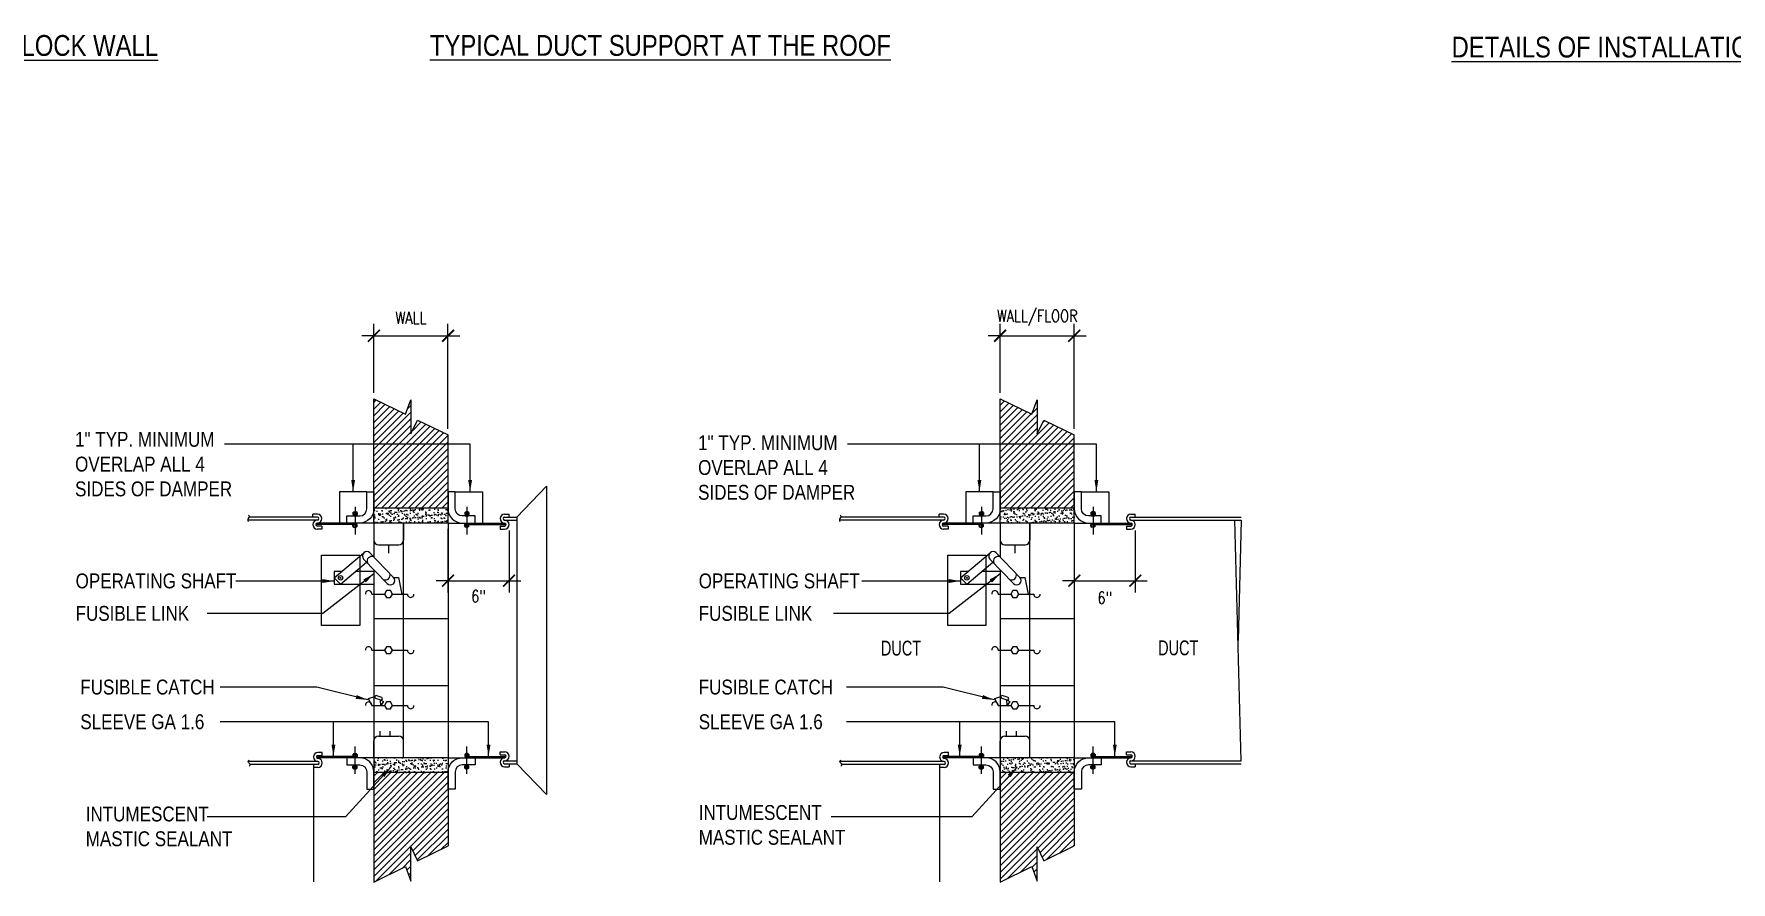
# Model space of a CAD drawing. Header units: millimetres. Extents: x -95178 to 274693, y -2232 to 263302.
# Drawn here: x 149997 to 178528, y 24136 to 38395 of the extents above; entities that cross this region are included whole.
import ezdxf
from ezdxf.enums import TextEntityAlignment as Align

# ---------------------------------------------------------------- set-up
doc = ezdxf.new("R2010")
doc.units = ezdxf.units.MM
for name, color, linetype in [('76-10767-XM-MECH-DETAIL$0$A070T-Det Title', 7, 'Continuous'), ('76-10767-XM-MECH-DETAIL$0$M500T_Mechserv-gen-text', 7, 'Continuous'), ('76-10767-XM-MECH-DETAIL$0$T', 2, 'Continuous')]:
    doc.layers.add(name, color=color, linetype=linetype)
doc.styles.add('76-10767-XM-MECH-DETAIL$0$Arial', font='ARIALN.TTF')
doc.styles.add('76-10767-XM-MECH-DETAIL$0$RMJM-DIM', font='romans.shx', dxfattribs={"width": 0.8})
doc.dimstyles.new('76-10767-XM-MECH-DETAIL$0$RMJM-ARROW-100', dxfattribs={"dimscale": 100, "dimtxt": 2, "dimasz": 2, "dimexe": 2, "dimexo": 1, "dimgap": 0.75, "dimtad": 1, "dimrnd": 1, "dimzin": 9, "dimdsep": 46, "dimtxsty": '76-10767-XM-MECH-DETAIL$0$RMJM-DIM', "dimblk": '76-10767-XM-MECH-DETAIL$0$_ArchTick', "dimcen": -3, "dimdle": 1.25, "dimclrd": 1, "dimclre": 1, "dimadec": 0, "dimazin": 0, "dimtfac": 1, "dimtofl": 0, "dimtmove": 2, "dimatfit": 0, "dimfxl": 1, "dimtvp": 1.5, "dimtolj": 1, "dimtzin": 9, "dimarcsym": 0})
pattern_1 = [(37.5, (79906.8, -84374.14), (-3.200063, 97.882647), [0, -77.216, 0, -86.36, 0, -82.55]), (7.5, (79906.8, -84374.14), (89.90466, 143.36502), [0, -41.656, 0, -69.596, 0, -26.67]), (327.5, (79844.314, -84374.14), (158.198474, 0.287437), [0, -25.4, 0, -91.44, 0, -119.38]), (317.5, (79844.31, -84374.14), (152.71129, 44.58586), [0, -12.7, 0, -59.944, 0, -68.58])]
pattern_2 = [(45, (79906.8, -84374.14), (-56.1266, 56.1266), [])]
pattern_3 = [(0, (57404.8666, 11115.9355), (0, 3.2805), [])]
pattern_4 = [(37.5, (78874.95, -84374.14), (-3.200063, 97.882647), [0, -77.216, 0, -86.36, 0, -82.55]), (7.5, (78874.95, -84374.14), (89.90466, 143.36502), [0, -41.656, 0, -69.596, 0, -26.67]), (327.5, (78812.47, -84374.14), (158.198474, 0.287437), [0, -25.4, 0, -91.44, 0, -119.38]), (317.5, (78812.47, -84374.14), (152.71129, 44.58586), [0, -12.7, 0, -59.944, 0, -68.58])]
pattern_5 = [(45, (78874.95, -84374.14), (-56.1266, 56.1266), [])]
pattern_6 = [(0, (46875.826, 11115.9355), (0, 3.2805), [])]

# ---------------------------------------------------------------- blocks, each defined once
blk = doc.blocks.new('76-10767-XM-MECH-DETAIL$0$_ArchTick')
at = {"color": 0, "linetype": 'ByBlock', "const_width": 0.15}
blk.add_lwpolyline([(-0.5, -0.5), (0.5, 0.5)], dxfattribs=at)
blk = doc.blocks.new('*D342')
at = {"layer": '76-10767-XM-MECH-DETAIL$0$M500T_Mechserv-gen-text', "color": 9, "lineweight": -2, "transparency": 16777216}
for p, q in [((166241, 32362), (166241, 33521)), ((167487, 31754), (167487, 33521))]:
    blk.add_line(p, q, dxfattribs=at)
at = {"layer": '76-10767-XM-MECH-DETAIL$0$M500T_Mechserv-gen-text', "color": 7, "lineweight": -2, "transparency": 16777216}
for p, q in [((166241, 33321), (166041, 33321)), ((166241, 33321), (167487, 33321)), ((167487, 33321), (167687, 33321))]:
    blk.add_line(p, q, dxfattribs=at)
at = {"layer": 'Defpoints', "color": 0, "transparency": 16777216}
for p in [(167487, 33321), (166241, 32262), (167487, 31654)]:
    blk.add_point(p, dxfattribs=at)
at = {"layer": '76-10767-XM-MECH-DETAIL$0$M500T_Mechserv-gen-text', "color": 7, "lineweight": -2, "transparency": 16777216, "xscale": 200, "yscale": 200, "zscale": 200}
blk.add_blockref('76-10767-XM-MECH-DETAIL$0$_ArchTick', (166241, 33321), dxfattribs=at)
at = {"layer": '76-10767-XM-MECH-DETAIL$0$M500T_Mechserv-gen-text', "color": 7, "lineweight": -2, "transparency": 16777216, "xscale": 200, "yscale": 200, "zscale": 200, "rotation": 180}
blk.add_blockref('76-10767-XM-MECH-DETAIL$0$_ArchTick', (167487, 33321), dxfattribs=at)
at = {"layer": '76-10767-XM-MECH-DETAIL$0$M500T_Mechserv-gen-text', "color": 0, "transparency": 16777216, "insert": (166864, 33621), "char_height": 200, "attachment_point": 5, "style": '76-10767-XM-MECH-DETAIL$0$RMJM-DIM'}
blk.add_mtext('\\A1;WALL/FLOOR', dxfattribs=at)
blk = doc.blocks.new('*D340')
at = {"layer": '76-10767-XM-MECH-DETAIL$0$M500T_Mechserv-gen-text', "color": 9, "lineweight": -2, "transparency": 16777216}
for p, q in [((167487, 30072), (167487, 29003)), ((168513, 30047), (168513, 29003))]:
    blk.add_line(p, q, dxfattribs=at)
at = {"layer": '76-10767-XM-MECH-DETAIL$0$M500T_Mechserv-gen-text', "color": 7, "lineweight": -2, "transparency": 16777216}
for p, q in [((167487, 29203), (167287, 29203)), ((167487, 29203), (168513, 29203)), ((168513, 29203), (168713, 29203))]:
    blk.add_line(p, q, dxfattribs=at)
at = {"layer": 'Defpoints', "color": 0, "transparency": 16777216}
for p in [(167487, 30172), (168513, 30147), (168513, 29203)]:
    blk.add_point(p, dxfattribs=at)
at = {"layer": '76-10767-XM-MECH-DETAIL$0$M500T_Mechserv-gen-text', "color": 7, "lineweight": -2, "transparency": 16777216, "xscale": 200, "yscale": 200, "zscale": 200}
blk.add_blockref('76-10767-XM-MECH-DETAIL$0$_ArchTick', (167487, 29203), dxfattribs=at)
at = {"layer": '76-10767-XM-MECH-DETAIL$0$M500T_Mechserv-gen-text', "color": 7, "lineweight": -2, "transparency": 16777216, "xscale": 200, "yscale": 200, "zscale": 200, "rotation": 180}
blk.add_blockref('76-10767-XM-MECH-DETAIL$0$_ArchTick', (168513, 29203), dxfattribs=at)
at = {"layer": '76-10767-XM-MECH-DETAIL$0$M500T_Mechserv-gen-text', "color": 0, "transparency": 16777216, "insert": (168000, 28914), "char_height": 200, "attachment_point": 5, "style": '76-10767-XM-MECH-DETAIL$0$RMJM-DIM'}
blk.add_mtext('\\A1;6"', dxfattribs=at)
blk = doc.blocks.new('*D341')
at = {"layer": '76-10767-XM-MECH-DETAIL$0$M500T_Mechserv-gen-text', "color": 9, "lineweight": -2, "transparency": 16777216}
for p, q in [((155712, 32362), (155712, 33521)), ((156958, 31754), (156958, 33521))]:
    blk.add_line(p, q, dxfattribs=at)
at = {"layer": '76-10767-XM-MECH-DETAIL$0$M500T_Mechserv-gen-text', "color": 7, "lineweight": -2, "transparency": 16777216}
for p, q in [((155712, 33321), (155512, 33321)), ((155712, 33321), (156958, 33321)), ((156958, 33321), (157158, 33321))]:
    blk.add_line(p, q, dxfattribs=at)
at = {"layer": 'Defpoints', "color": 0, "transparency": 16777216}
for p in [(156958, 33321), (155712, 32262), (156958, 31654)]:
    blk.add_point(p, dxfattribs=at)
at = {"layer": '76-10767-XM-MECH-DETAIL$0$M500T_Mechserv-gen-text', "color": 7, "lineweight": -2, "transparency": 16777216, "xscale": 200, "yscale": 200, "zscale": 200}
blk.add_blockref('76-10767-XM-MECH-DETAIL$0$_ArchTick', (155712, 33321), dxfattribs=at)
at = {"layer": '76-10767-XM-MECH-DETAIL$0$M500T_Mechserv-gen-text', "color": 7, "lineweight": -2, "transparency": 16777216, "xscale": 200, "yscale": 200, "zscale": 200, "rotation": 180}
blk.add_blockref('76-10767-XM-MECH-DETAIL$0$_ArchTick', (156958, 33321), dxfattribs=at)
at = {"layer": '76-10767-XM-MECH-DETAIL$0$M500T_Mechserv-gen-text', "color": 0, "transparency": 16777216, "insert": (156335, 33621), "char_height": 200, "attachment_point": 5, "style": '76-10767-XM-MECH-DETAIL$0$RMJM-DIM'}
blk.add_mtext('\\A1;WALL', dxfattribs=at)
blk = doc.blocks.new('*D343')
at = {"layer": '76-10767-XM-MECH-DETAIL$0$M500T_Mechserv-gen-text', "color": 9, "lineweight": -2, "transparency": 16777216}
for p, q in [((156958, 30072), (156958, 29003)), ((157984, 30047), (157984, 29003))]:
    blk.add_line(p, q, dxfattribs=at)
at = {"layer": '76-10767-XM-MECH-DETAIL$0$M500T_Mechserv-gen-text', "color": 7, "lineweight": -2, "transparency": 16777216}
for p, q in [((156958, 29203), (156758, 29203)), ((156958, 29203), (157984, 29203)), ((157984, 29203), (158184, 29203))]:
    blk.add_line(p, q, dxfattribs=at)
at = {"layer": 'Defpoints', "color": 0, "transparency": 16777216}
for p in [(156958, 30172), (157984, 30147), (157984, 29203)]:
    blk.add_point(p, dxfattribs=at)
at = {"layer": '76-10767-XM-MECH-DETAIL$0$M500T_Mechserv-gen-text', "color": 7, "lineweight": -2, "transparency": 16777216, "xscale": 200, "yscale": 200, "zscale": 200}
blk.add_blockref('76-10767-XM-MECH-DETAIL$0$_ArchTick', (156958, 29203), dxfattribs=at)
at = {"layer": '76-10767-XM-MECH-DETAIL$0$M500T_Mechserv-gen-text', "color": 7, "lineweight": -2, "transparency": 16777216, "xscale": 200, "yscale": 200, "zscale": 200, "rotation": 180}
blk.add_blockref('76-10767-XM-MECH-DETAIL$0$_ArchTick', (157984, 29203), dxfattribs=at)
at = {"layer": '76-10767-XM-MECH-DETAIL$0$M500T_Mechserv-gen-text', "color": 0, "transparency": 16777216, "insert": (157471, 28942), "char_height": 200, "attachment_point": 5, "style": '76-10767-XM-MECH-DETAIL$0$RMJM-DIM'}
blk.add_mtext('\\A1;6"', dxfattribs=at)

msp = doc.modelspace()

# ---------------------------------------------------------------- hatches: boundary and pattern name
at = {"layer": '76-10767-XM-MECH-DETAIL$0$M500T_Mechserv-gen-text'}
h = msp.add_hatch(dxfattribs=at)
h.set_pattern_fill('ANSI31', color=256, scale=25, style=0)
h.set_pattern_definition(pattern_5)
h.paths.add_polyline_path([(156958.426, 31653.962), (156446.934, 31903.317), (156335.285, 31669.55), (156335.285, 32245.944), (156243.315, 32002.583), (155712.143, 32261.532), (155712.143, 30421.966), (156958.426, 30421.966), (156958.426, 30698.347)])
h = msp.add_hatch(dxfattribs=at)
h.set_pattern_fill('ANSI31', color=256, scale=25, style=0)
h.set_pattern_definition(pattern_2)
h.paths.add_polyline_path([(167487.467, 31653.962), (166975.975, 31903.317), (166864.325, 31669.55), (166864.325, 32245.944), (166772.356, 32002.583), (166241.184, 32261.532), (166241.184, 30421.966), (167487.467, 30421.966), (167487.467, 30698.347)])
h = msp.add_hatch(dxfattribs=at)
h.set_pattern_fill('LINE', color=256, scale=26.244, style=0)
h.set_pattern_definition(pattern_6)
h.paths.add_polyline_path([(155368.973, 30291.529), (155422.851, 30291.529), (155422.851, 30313.834), (155368.973, 30313.834)])
h = msp.add_hatch(dxfattribs=at)
h.set_pattern_fill('AR-SAND', color=256, scale=2, style=0)
h.set_pattern_definition(pattern_4)
h.paths.add_polyline_path([(156958.426, 30421.966), (155712.143, 30421.966), (155712.143, 30171.966), (156958.426, 30171.966)])
h = msp.add_hatch(dxfattribs=at)
h.set_pattern_fill('LINE', color=256, scale=26.244, style=0)
h.set_pattern_definition(pattern_6)
h.paths.add_polyline_path([(157301.596, 30291.529), (157247.718, 30291.529), (157247.718, 30313.834), (157301.596, 30313.834)])
h = msp.add_hatch(dxfattribs=at)
h.set_pattern_fill('LINE', color=256, scale=26.244, style=0)
h.set_pattern_definition(pattern_3)
h.paths.add_polyline_path([(165898.014, 30291.529), (165951.892, 30291.529), (165951.892, 30313.834), (165898.014, 30313.834)])
h = msp.add_hatch(dxfattribs=at)
h.set_pattern_fill('AR-SAND', color=256, scale=2, style=0)
h.set_pattern_definition(pattern_1)
h.paths.add_polyline_path([(167487.467, 30421.966), (166241.184, 30421.966), (166241.184, 30171.966), (167487.467, 30171.966)])
h = msp.add_hatch(dxfattribs=at)
h.set_pattern_fill('LINE', color=256, scale=26.244, style=0)
h.set_pattern_definition(pattern_3)
h.paths.add_polyline_path([(167830.637, 30291.529), (167776.759, 30291.529), (167776.759, 30313.834), (167830.637, 30313.834)])
h = msp.add_hatch(dxfattribs=at)
h.set_pattern_fill('LINE', color=256, scale=26.244, style=0)
h.set_pattern_definition(pattern_6)
h.paths.add_polyline_path([(155368.973, 30171.966), (155422.851, 30171.966), (155422.851, 30149.661), (155368.973, 30149.661)])
h = msp.add_hatch(dxfattribs=at)
h.set_pattern_fill('LINE', color=256, scale=26.244, style=0)
h.set_pattern_definition(pattern_6)
h.paths.add_polyline_path([(157301.596, 30171.966), (157247.718, 30171.966), (157247.718, 30149.661), (157301.596, 30149.661)])
h = msp.add_hatch(dxfattribs=at)
h.set_pattern_fill('LINE', color=256, scale=26.244, style=0)
h.set_pattern_definition(pattern_3)
h.paths.add_polyline_path([(165898.014, 30171.966), (165951.892, 30171.966), (165951.892, 30149.661), (165898.014, 30149.661)])
h = msp.add_hatch(dxfattribs=at)
h.set_pattern_fill('LINE', color=256, scale=26.244, style=0)
h.set_pattern_definition(pattern_3)
h.paths.add_polyline_path([(167830.637, 30171.966), (167776.759, 30171.966), (167776.759, 30149.661), (167830.637, 30149.661)])
h = msp.add_hatch(dxfattribs=at)
h.set_pattern_fill('LINE', color=256, scale=26.244, style=0)
h.set_pattern_definition(pattern_6)
h.paths.add_polyline_path([(155368.973, 26225.924), (155422.851, 26225.924), (155422.851, 26248.229), (155368.973, 26248.229)])
h = msp.add_hatch(dxfattribs=at)
h.set_pattern_fill('LINE', color=256, scale=26.244, style=0)
h.set_pattern_definition([(0, (141888.312, 33114.9202), (0, -3.2805), [])])
h.paths.add_polyline_path([(155368.973, 26106.362), (155422.851, 26106.362), (155422.851, 26084.056), (155368.973, 26084.056)])
h = msp.add_hatch(dxfattribs=at)
h.set_pattern_fill('AR-SAND', color=256, scale=2, style=0)
h.set_pattern_definition(pattern_4)
h.paths.add_polyline_path([(156958.426, 26225.924), (155712.143, 26225.924), (155712.143, 25975.924), (156958.426, 25975.924), (156958.426, 25986.8)])
h = msp.add_hatch(dxfattribs=at)
h.set_pattern_fill('ANSI31', color=256, scale=25, style=0)
h.set_pattern_definition(pattern_5)
h.paths.add_polyline_path([(156958.426, 25975.924), (155712.143, 25975.924), (155712.143, 24136.359), (156243.315, 24395.308), (156335.285, 24151.947), (156335.285, 24728.34), (156446.934, 24494.573), (156958.426, 24743.928)])
h = msp.add_hatch(dxfattribs=at)
h.set_pattern_fill('LINE', color=256, scale=26.244, style=0)
h.set_pattern_definition(pattern_6)
h.paths.add_polyline_path([(157301.596, 26225.924), (157247.718, 26225.924), (157247.718, 26248.229), (157301.596, 26248.229)])
h = msp.add_hatch(dxfattribs=at)
h.set_pattern_fill('LINE', color=256, scale=26.244, style=0)
h.set_pattern_definition(pattern_6)
h.paths.add_polyline_path([(157301.596, 26106.362), (157247.718, 26106.362), (157247.718, 26084.056), (157301.596, 26084.056)])
h = msp.add_hatch(dxfattribs=at)
h.set_pattern_fill('LINE', color=256, scale=26.244, style=0)
h.set_pattern_definition(pattern_3)
h.paths.add_polyline_path([(165898.014, 26225.924), (165951.892, 26225.924), (165951.892, 26248.229), (165898.014, 26248.229)])
h = msp.add_hatch(dxfattribs=at)
h.set_pattern_fill('LINE', color=256, scale=26.244, style=0)
h.set_pattern_definition([(0, (152417.3527, 33114.9202), (0, -3.2805), [])])
h.paths.add_polyline_path([(165898.014, 26106.362), (165951.892, 26106.362), (165951.892, 26084.056), (165898.014, 26084.056)])
h = msp.add_hatch(dxfattribs=at)
h.set_pattern_fill('AR-SAND', color=256, scale=2, style=0)
h.set_pattern_definition(pattern_1)
h.paths.add_polyline_path([(167487.467, 26225.924), (166241.184, 26225.924), (166241.184, 25975.924), (167487.467, 25975.924), (167487.467, 25986.8)])
h = msp.add_hatch(dxfattribs=at)
h.set_pattern_fill('ANSI31', color=256, scale=25, style=0)
h.set_pattern_definition(pattern_2)
h.paths.add_polyline_path([(167487.467, 25975.924), (166241.184, 25975.924), (166241.184, 24136.359), (166772.356, 24395.308), (166864.325, 24151.947), (166864.325, 24728.34), (166975.975, 24494.573), (167487.467, 24743.928)])
h = msp.add_hatch(dxfattribs=at)
h.set_pattern_fill('LINE', color=256, scale=26.244, style=0)
h.set_pattern_definition(pattern_3)
h.paths.add_polyline_path([(167830.637, 26225.924), (167776.759, 26225.924), (167776.759, 26248.229), (167830.637, 26248.229)])
h = msp.add_hatch(dxfattribs=at)
h.set_pattern_fill('LINE', color=256, scale=26.244, style=0)
h.set_pattern_definition(pattern_3)
h.paths.add_polyline_path([(167830.637, 26106.362), (167776.759, 26106.362), (167776.759, 26084.056), (167830.637, 26084.056)])

# ---------------------------------------------------------------- linework, layer by layer
for points in [[(170290.15, 26175.737), (170185.193, 30222.154)], [(170290.15, 30222.154), (170242.301, 28198.945)]]:
    msp.add_lwpolyline(points)
for p, q in [((155712.143, 30171.966), (155712.143, 32261.532)), ((166241.184, 30171.966), (166241.184, 32261.532)), ((156958.426, 30171.966), (156958.426, 31653.962)), ((167487.467, 30171.966), (167487.467, 31653.962)), ((155133.621, 30698.347), (155133.621, 30171.966)), ((155592.581, 30698.347), (155133.621, 30698.347)), ((157077.988, 30698.347), (157536.948, 30698.347)), ((157536.948, 30698.347), (157536.948, 30171.966)), ((158114.569, 30272.341), (158614.569, 30790.69)), ((158614.569, 30790.69), (158614.569, 25607.201)), ((165662.662, 30698.347), (165662.662, 30171.966)), ((166121.622, 30698.347), (165662.662, 30698.347)), ((167607.029, 30698.347), (168065.989, 30698.347)), ((168065.989, 30698.347), (168065.989, 30171.966)), ((154761.847, 30272.341), (153620.428, 30272.341)), ((154686.567, 30272.341), (154686.567, 30322.528)), ((154761.847, 30322.528), (154686.567, 30322.528)), ((155359.877, 30347.823), (155376.788, 30360.745)), ((155359.877, 30347.823), (155359.877, 30313.834)), ((155359.877, 30313.834), (155431.947, 30313.834)), ((155368.973, 30313.834), (155368.973, 30291.529)), ((155376.788, 30360.745), (155376.788, 30313.834)), ((155376.788, 30360.745), (155415.036, 30360.745)), ((155395.912, 30442.612), (155395.912, 29981.62)), ((155415.036, 30360.745), (155415.036, 30313.834)), ((155431.947, 30347.823), (155415.036, 30360.745)), ((155422.851, 30313.834), (155422.851, 30291.529)), ((155431.947, 30347.823), (155431.947, 30313.834)), ((156958.426, 30421.966), (155712.143, 30421.966)), ((157238.622, 30347.823), (157255.533, 30360.745)), ((157238.622, 30347.823), (157238.622, 30313.834)), ((157310.692, 30313.834), (157238.622, 30313.834)), ((157247.718, 30313.834), (157247.718, 30291.529)), ((157293.781, 30360.745), (157255.533, 30360.745)), ((157255.533, 30360.745), (157255.533, 30313.834)), ((157274.657, 30442.612), (157274.657, 29981.62)), ((157310.692, 30347.823), (157293.781, 30360.745)), ((157293.781, 30360.745), (157293.781, 30313.834)), ((157301.596, 30313.834), (157301.596, 30291.529)), ((157310.692, 30347.823), (157310.692, 30313.834)), ((157908.722, 30322.528), (157984.003, 30322.528)), ((157908.722, 30272.341), (158114.569, 30272.341)), ((157984.003, 30272.341), (157984.003, 30322.528)), ((158114.569, 30272.341), (158114.569, 26125.55)), ((165290.888, 30272.341), (163566.426, 30272.341)), ((165215.607, 30272.341), (165215.607, 30322.528)), ((165290.888, 30322.528), (165215.607, 30322.528)), ((165888.918, 30347.823), (165905.829, 30360.745)), ((165888.918, 30347.823), (165888.918, 30313.834)), ((165888.918, 30313.834), (165960.988, 30313.834)), ((165898.014, 30313.834), (165898.014, 30291.529)), ((165905.829, 30360.745), (165905.829, 30313.834)), ((165905.829, 30360.745), (165944.077, 30360.745)), ((165924.953, 30442.612), (165924.953, 29981.62)), ((165944.077, 30360.745), (165944.077, 30313.834)), ((165960.988, 30347.823), (165944.077, 30360.745)), ((165951.892, 30313.834), (165951.892, 30291.529)), ((165960.988, 30347.823), (165960.988, 30313.834)), ((167487.467, 30421.966), (166241.184, 30421.966)), ((167767.663, 30347.823), (167784.574, 30360.745)), ((167767.663, 30347.823), (167767.663, 30313.834)), ((167839.733, 30313.834), (167767.663, 30313.834)), ((167776.759, 30313.834), (167776.759, 30291.529)), ((167822.822, 30360.745), (167784.574, 30360.745)), ((167784.574, 30360.745), (167784.574, 30313.834)), ((167803.698, 30442.612), (167803.698, 29981.62)), ((167839.733, 30347.823), (167822.822, 30360.745)), ((167822.822, 30360.745), (167822.822, 30313.834)), ((167830.637, 30313.834), (167830.637, 30291.529)), ((167839.733, 30347.823), (167839.733, 30313.834)), ((168437.763, 30322.528), (168513.043, 30322.528)), ((168437.763, 30272.341), (170290.15, 30272.341)), ((168513.043, 30272.341), (168513.043, 30322.528)), ((154761.847, 30222.154), (153591.857, 30222.154)), ((155359.877, 30149.661), (154736.909, 30149.661)), ((155257.989, 30171.966), (154761.847, 30171.966)), ((154837.128, 30121.779), (154761.847, 30121.779)), ((154837.128, 30071.592), (154761.847, 30071.592)), ((154837.128, 30121.779), (154837.128, 30071.592)), ((155712.143, 30171.966), (155257.989, 30171.966)), ((155359.877, 30149.661), (155431.947, 30149.661)), ((155359.877, 30115.672), (155359.877, 30149.661)), ((155359.877, 30115.672), (155376.788, 30102.75)), ((155368.973, 30149.661), (155368.973, 30171.966)), ((155376.788, 30102.75), (155376.788, 30149.661)), ((155376.788, 30102.75), (155415.036, 30102.75)), ((155415.036, 30102.75), (155415.036, 30149.661)), ((155431.947, 30115.672), (155415.036, 30102.75)), ((155422.851, 30149.661), (155422.851, 30171.966)), ((155431.947, 30115.672), (155431.947, 30149.661)), ((156958.426, 30171.966), (155712.143, 30171.966)), ((155712.143, 30171.966), (155712.143, 29600.188)), ((155712.143, 30171.966), (155712.143, 29885.789)), ((156208.575, 26225.924), (156208.575, 30171.966)), ((156208.575, 30171.966), (156208.575, 29885.789)), ((156958.426, 30171.966), (156958.426, 26225.924)), ((156958.426, 30171.966), (157412.581, 30171.966)), ((157238.622, 30115.672), (157238.622, 30149.661)), ((157310.692, 30149.661), (157238.622, 30149.661)), ((157238.622, 30115.672), (157255.533, 30102.75)), ((157247.718, 30149.661), (157247.718, 30171.966)), ((157255.533, 30102.75), (157255.533, 30149.661)), ((157293.781, 30102.75), (157255.533, 30102.75)), ((157293.781, 30102.75), (157293.781, 30149.661)), ((157310.692, 30115.672), (157293.781, 30102.75)), ((157301.596, 30149.661), (157301.596, 30171.966)), ((157310.692, 30149.661), (157933.66, 30149.661)), ((157310.692, 30115.672), (157310.692, 30149.661)), ((157412.581, 30171.966), (157908.722, 30171.966)), ((157833.441, 30121.779), (157833.441, 30071.592)), ((157833.441, 30121.779), (157908.722, 30121.779)), ((157833.441, 30071.592), (157908.722, 30071.592)), ((157908.722, 30222.154), (158114.569, 30222.154)), ((165290.888, 30222.154), (163537.855, 30222.154)), ((165888.918, 30149.661), (165265.95, 30149.661)), ((165787.029, 30171.966), (165290.888, 30171.966)), ((165366.169, 30121.779), (165290.888, 30121.779)), ((165366.169, 30071.592), (165290.888, 30071.592)), ((165366.169, 30121.779), (165366.169, 30071.592)), ((166241.184, 30171.966), (165787.029, 30171.966)), ((165888.918, 30149.661), (165960.988, 30149.661)), ((165888.918, 30115.672), (165888.918, 30149.661)), ((165888.918, 30115.672), (165905.829, 30102.75)), ((165898.014, 30149.661), (165898.014, 30171.966)), ((165905.829, 30102.75), (165905.829, 30149.661)), ((165905.829, 30102.75), (165944.077, 30102.75)), ((165944.077, 30102.75), (165944.077, 30149.661)), ((165960.988, 30115.672), (165944.077, 30102.75)), ((165951.892, 30149.661), (165951.892, 30171.966)), ((165960.988, 30115.672), (165960.988, 30149.661)), ((167487.467, 30171.966), (166241.184, 30171.966)), ((166241.184, 30171.966), (166241.184, 29600.188)), ((166241.184, 30171.966), (166241.184, 29885.789)), ((166737.615, 26225.924), (166737.615, 30171.966)), ((166737.615, 30171.966), (166737.615, 29885.789)), ((167487.467, 30171.966), (167487.467, 26225.924)), ((167487.467, 30171.966), (167941.622, 30171.966)), ((167767.663, 30115.672), (167767.663, 30149.661)), ((167839.733, 30149.661), (167767.663, 30149.661)), ((167767.663, 30115.672), (167784.574, 30102.75)), ((167776.759, 30149.661), (167776.759, 30171.966)), ((167784.574, 30102.75), (167784.574, 30149.661)), ((167822.822, 30102.75), (167784.574, 30102.75)), ((167822.822, 30102.75), (167822.822, 30149.661)), ((167839.733, 30115.672), (167822.822, 30102.75)), ((167830.637, 30149.661), (167830.637, 30171.966)), ((167839.733, 30149.661), (168462.701, 30149.661)), ((167839.733, 30115.672), (167839.733, 30149.661)), ((167941.622, 30171.966), (168437.763, 30171.966)), ((168362.482, 30121.779), (168362.482, 30071.592)), ((168362.482, 30121.779), (168437.763, 30121.779)), ((168362.482, 30071.592), (168437.763, 30071.592)), ((168437.763, 30222.154), (170290.15, 30222.154)), ((155790.875, 29807.057), (156129.843, 29807.057)), ((155960.359, 29807.057), (156109.605, 29807.057)), ((155960.359, 29807.057), (155960.359, 29668.154)), ((166319.916, 29807.057), (166658.883, 29807.057)), ((166489.399, 29807.057), (166638.646, 29807.057)), ((166489.399, 29807.057), (166489.399, 29668.154)), ((155046.226, 29251.18), (155541.185, 29671.168)), ((155148.778, 29144.655), (155590.474, 29513.367)), ((155539.198, 29566.63), (155935.923, 29154.535)), ((155645.723, 29669.182), (156042.448, 29257.087)), ((165575.267, 29251.18), (166070.225, 29671.168)), ((165677.819, 29144.655), (166119.515, 29513.367)), ((166068.239, 29566.63), (166464.963, 29154.535)), ((166174.764, 29669.182), (166571.488, 29257.087)), ((155046.226, 29356.318), (155046.226, 29144.655)), ((155170.131, 29356.318), (155046.226, 29356.318)), ((155046.226, 29251.18), (155148.778, 29144.655)), ((155046.226, 29144.655), (155712.143, 29144.655)), ((155712.143, 29356.318), (155402.337, 29356.318)), ((155712.143, 29386.984), (155712.143, 26225.924)), ((156042.448, 29257.087), (156128.566, 29257.087)), ((156128.566, 29257.087), (156181.1, 28978.505)), ((165575.267, 29356.318), (165575.267, 29144.655)), ((165699.172, 29356.318), (165575.267, 29356.318)), ((165575.267, 29251.18), (165677.819, 29144.655)), ((165575.267, 29144.655), (166241.184, 29144.655)), ((166241.184, 29356.318), (165931.378, 29356.318)), ((166241.184, 29386.984), (166241.184, 26225.924)), ((166571.488, 29257.087), (166657.607, 29257.087)), ((166657.607, 29257.087), (166710.141, 28978.505)), ((155677.785, 28978.505), (155891.411, 28978.505)), ((156023.744, 28978.505), (156276.69, 28978.505)), ((166206.826, 28978.505), (166420.452, 28978.505)), ((166552.785, 28978.505), (166805.73, 28978.505)), ((155712.143, 28568.15), (156958.426, 28568.15)), ((166241.184, 28568.15), (167487.467, 28568.15)), ((155677.785, 28034.709), (155891.411, 28034.709)), ((156023.744, 28034.709), (156276.69, 28034.709)), ((166206.826, 28034.709), (166420.452, 28034.709)), ((166552.785, 28034.709), (166805.73, 28034.709)), ((155712.143, 27441.764), (156958.426, 27441.764)), ((166241.184, 27441.764), (167487.467, 27441.764)), ((155622.921, 27220.774), (155725.802, 27256.656)), ((155677.785, 27106.91), (155622.921, 27220.774)), ((155677.785, 27106.91), (155891.411, 27106.91)), ((155740.392, 27228.274), (155826.363, 27200.682)), ((155754.184, 27271.246), (155840.155, 27243.654)), ((155824.383, 27201.318), (155875.645, 27170.897)), ((155827.12, 27106.91), (155824.383, 27201.318)), ((155875.645, 27170.897), (155827.12, 27106.91)), ((156023.744, 27106.91), (156276.69, 27106.91)), ((166151.962, 27220.774), (166254.843, 27256.656)), ((166206.826, 27106.91), (166151.962, 27220.774)), ((166206.826, 27106.91), (166420.452, 27106.91)), ((166269.433, 27228.274), (166355.404, 27200.682)), ((166283.224, 27271.246), (166369.195, 27243.654)), ((166353.424, 27201.318), (166404.686, 27170.897)), ((166356.161, 27106.91), (166353.424, 27201.318)), ((166404.686, 27170.897), (166356.161, 27106.91)), ((166552.785, 27106.91), (166805.73, 27106.91)), ((155790.875, 26590.834), (156129.843, 26590.834)), ((155819.95, 26590.834), (155819.95, 26673.64)), ((155819.95, 26590.834), (155920.57, 26590.834)), ((155984.12, 26590.834), (155984.12, 26673.64)), ((155984.12, 26590.834), (156084.74, 26590.834)), ((166319.916, 26590.834), (166658.883, 26590.834)), ((166348.99, 26590.834), (166348.99, 26673.64)), ((166348.99, 26590.834), (166449.61, 26590.834)), ((166513.161, 26590.834), (166513.161, 26673.64)), ((166513.161, 26590.834), (166613.781, 26590.834)), ((154845.014, 26315.146), (154769.734, 26315.146)), ((154769.734, 26264.959), (154845.014, 26264.959)), ((154845.014, 26264.959), (154845.014, 26315.146)), ((155359.877, 26282.218), (155376.788, 26295.141)), ((155359.877, 26282.218), (155359.877, 26248.229)), ((155376.788, 26295.141), (155376.788, 26248.229)), ((155376.788, 26295.141), (155415.036, 26295.141)), ((155395.912, 25955.278), (155395.912, 26416.27)), ((155415.036, 26295.141), (155415.036, 26248.229)), ((155431.947, 26282.218), (155415.036, 26295.141)), ((155431.947, 26282.218), (155431.947, 26248.229)), ((155712.143, 26225.924), (155712.143, 26512.102)), ((156208.575, 26225.924), (156208.575, 26512.102)), ((157238.622, 26282.218), (157255.533, 26295.141)), ((157238.622, 26282.218), (157238.622, 26248.229)), ((157255.533, 26295.141), (157255.533, 26248.229)), ((157293.781, 26295.141), (157255.533, 26295.141)), ((157274.657, 25955.278), (157274.657, 26416.27)), ((157293.781, 26295.141), (157293.781, 26248.229)), ((157310.692, 26282.218), (157293.781, 26295.141)), ((157310.692, 26282.218), (157310.692, 26248.229)), ((157833.441, 26276.111), (157833.441, 26326.298)), ((157833.441, 26326.298), (157908.722, 26326.298)), ((157833.441, 26276.111), (157908.722, 26276.111)), ((165374.055, 26315.146), (165298.774, 26315.146)), ((165298.774, 26264.959), (165374.055, 26264.959)), ((165374.055, 26264.959), (165374.055, 26315.146)), ((165888.918, 26282.218), (165905.829, 26295.141)), ((165888.918, 26282.218), (165888.918, 26248.229)), ((165905.829, 26295.141), (165905.829, 26248.229)), ((165905.829, 26295.141), (165944.077, 26295.141)), ((165924.953, 25955.278), (165924.953, 26416.27)), ((165944.077, 26295.141), (165944.077, 26248.229)), ((165960.988, 26282.218), (165944.077, 26295.141)), ((165960.988, 26282.218), (165960.988, 26248.229)), ((166241.184, 26225.924), (166241.184, 26512.102)), ((166737.615, 26225.924), (166737.615, 26512.102)), ((167767.663, 26282.218), (167784.574, 26295.141)), ((167767.663, 26282.218), (167767.663, 26248.229)), ((167784.574, 26295.141), (167784.574, 26248.229)), ((167822.822, 26295.141), (167784.574, 26295.141)), ((167803.698, 25955.278), (167803.698, 26416.27)), ((167822.822, 26295.141), (167822.822, 26248.229)), ((167839.733, 26282.218), (167822.822, 26295.141)), ((167839.733, 26282.218), (167839.733, 26248.229)), ((168362.482, 26276.111), (168362.482, 26326.298)), ((168362.482, 26326.298), (168437.763, 26326.298)), ((168362.482, 26276.111), (168437.763, 26276.111)), ((154769.734, 26164.584), (153599.743, 26164.584)), ((154769.734, 26114.397), (153628.314, 26114.397)), ((154694.453, 26114.397), (154694.453, 24139.147)), ((154769.734, 26064.21), (154694.453, 26064.21)), ((155359.877, 26248.229), (154746.075, 26248.229)), ((155712.143, 26225.924), (154748.869, 26225.924)), ((155712.143, 26225.924), (155257.989, 26225.924)), ((155359.877, 26248.229), (155431.947, 26248.229)), ((155359.877, 26084.056), (155431.947, 26084.056)), ((155359.877, 26050.068), (155359.877, 26084.056)), ((155359.877, 26050.068), (155376.788, 26037.145)), ((155368.973, 26248.229), (155368.973, 26225.924)), ((155368.973, 26084.056), (155368.973, 26106.362)), ((155376.788, 26037.145), (155376.788, 26084.056)), ((155376.788, 26037.145), (155415.036, 26037.145)), ((155415.036, 26037.145), (155415.036, 26084.056)), ((155431.947, 26050.068), (155415.036, 26037.145)), ((155422.851, 26248.229), (155422.851, 26225.924)), ((155422.851, 26084.056), (155422.851, 26106.362)), ((155431.947, 26050.068), (155431.947, 26084.056)), ((155712.143, 26225.924), (155712.143, 24136.359)), ((156958.426, 26225.924), (155712.143, 26225.924)), ((156958.426, 25975.924), (155712.143, 25975.924)), ((156958.426, 26225.924), (156958.426, 24743.928)), ((156958.426, 26225.924), (157412.581, 26225.924)), ((157310.692, 26248.229), (157238.622, 26248.229)), ((157310.692, 26084.056), (157238.622, 26084.056)), ((157238.622, 26050.068), (157238.622, 26084.056)), ((157238.622, 26050.068), (157255.533, 26037.145)), ((157247.718, 26248.229), (157247.718, 26225.924)), ((157247.718, 26084.056), (157247.718, 26106.362)), ((157255.533, 26037.145), (157255.533, 26084.056)), ((157293.781, 26037.145), (157255.533, 26037.145)), ((157293.781, 26037.145), (157293.781, 26084.056)), ((157310.692, 26050.068), (157293.781, 26037.145)), ((157301.596, 26248.229), (157301.596, 26225.924)), ((157301.596, 26084.056), (157301.596, 26106.362)), ((157310.692, 26248.229), (157933.66, 26248.229)), ((157310.692, 26050.068), (157310.692, 26084.056)), ((157412.581, 26225.924), (157908.722, 26225.924)), ((157908.722, 26175.737), (158114.569, 26175.737)), ((157908.722, 26125.55), (158114.569, 26125.55)), ((157908.722, 26075.362), (157984.003, 26075.362)), ((157984.003, 26125.55), (157984.003, 26075.362)), ((158114.569, 26125.55), (158614.569, 25607.201)), ((165298.774, 26164.584), (163545.741, 26164.584)), ((165298.774, 26114.397), (163574.312, 26114.397)), ((165223.493, 26114.397), (165223.493, 24139.147)), ((165298.774, 26064.21), (165223.493, 26064.21)), ((165888.918, 26248.229), (165275.116, 26248.229)), ((166241.184, 26225.924), (165277.909, 26225.924)), ((166241.184, 26225.924), (165787.029, 26225.924)), ((165888.918, 26248.229), (165960.988, 26248.229)), ((165888.918, 26084.056), (165960.988, 26084.056)), ((165888.918, 26050.068), (165888.918, 26084.056)), ((165888.918, 26050.068), (165905.829, 26037.145)), ((165898.014, 26248.229), (165898.014, 26225.924)), ((165898.014, 26084.056), (165898.014, 26106.362)), ((165905.829, 26037.145), (165905.829, 26084.056)), ((165905.829, 26037.145), (165944.077, 26037.145)), ((165944.077, 26037.145), (165944.077, 26084.056)), ((165960.988, 26050.068), (165944.077, 26037.145)), ((165951.892, 26248.229), (165951.892, 26225.924)), ((165951.892, 26084.056), (165951.892, 26106.362)), ((165960.988, 26050.068), (165960.988, 26084.056)), ((166241.184, 26225.924), (166241.184, 24136.359)), ((167487.467, 26225.924), (166241.184, 26225.924)), ((167487.467, 25975.924), (166241.184, 25975.924)), ((167487.467, 26225.924), (167487.467, 24743.928)), ((167487.467, 26225.924), (167941.622, 26225.924)), ((167839.733, 26248.229), (167767.663, 26248.229)), ((167839.733, 26084.056), (167767.663, 26084.056)), ((167767.663, 26050.068), (167767.663, 26084.056)), ((167767.663, 26050.068), (167784.574, 26037.145)), ((167776.759, 26248.229), (167776.759, 26225.924)), ((167776.759, 26084.056), (167776.759, 26106.362)), ((167784.574, 26037.145), (167784.574, 26084.056)), ((167822.822, 26037.145), (167784.574, 26037.145)), ((167822.822, 26037.145), (167822.822, 26084.056)), ((167839.733, 26050.068), (167822.822, 26037.145)), ((167830.637, 26248.229), (167830.637, 26225.924)), ((167830.637, 26084.056), (167830.637, 26106.362)), ((167839.733, 26248.229), (168462.701, 26248.229)), ((167839.733, 26050.068), (167839.733, 26084.056)), ((167941.622, 26225.924), (168437.763, 26225.924)), ((168437.763, 26175.737), (170290.15, 26175.737)), ((168437.763, 26125.55), (170290.15, 26125.55)), ((168437.763, 26075.362), (168513.043, 26075.362)), ((168513.043, 26125.55), (168513.043, 26075.362))]:
    msp.add_line(p, q, dxfattribs=at)
for points in [[(155712.143, 32261.532), (156243.315, 32002.583), (156335.285, 32245.944), (156335.285, 31669.55), (156446.934, 31903.317), (156958.426, 31653.962)], [(166241.184, 32261.532), (166772.356, 32002.583), (166864.325, 32245.944), (166864.325, 31669.55), (166975.975, 31903.317), (167487.467, 31653.962)], [(155712.143, 24136.359), (156243.315, 24395.308), (156335.285, 24151.947), (156335.285, 24728.34), (156446.934, 24494.573), (156958.426, 24743.928)], [(166241.184, 24136.359), (166772.356, 24395.308), (166864.325, 24151.947), (166864.325, 24728.34), (166975.975, 24494.573), (167487.467, 24743.928)]]:
    msp.add_lwpolyline(points, dxfattribs=at)
for points in [[(155592.581, 30698.347), (155712.143, 30698.347), (155712.143, 30411.091, -0.414213562), (155473.019, 30171.966), (155257.989, 30171.966), (155257.989, 30291.529), (155473.019, 30291.529, 0.414213562), (155592.581, 30411.091), (155592.581, 30698.347)], [(157077.988, 30698.347), (156958.426, 30698.347), (156958.426, 30411.091, 0.414213562), (157197.551, 30171.966), (157412.581, 30171.966), (157412.581, 30291.529), (157197.551, 30291.529, -0.414213562), (157077.988, 30411.091), (157077.988, 30698.347)], [(166121.622, 30698.347), (166241.184, 30698.347), (166241.184, 30411.091, -0.414213562), (166002.059, 30171.966), (165787.029, 30171.966), (165787.029, 30291.529), (166002.059, 30291.529, 0.414213562), (166121.622, 30411.091), (166121.622, 30698.347)], [(167607.029, 30698.347), (167487.467, 30698.347), (167487.467, 30411.091, 0.414213562), (167726.591, 30171.966), (167941.622, 30171.966), (167941.622, 30291.529), (167726.591, 30291.529, -0.414213562), (167607.029, 30411.091), (167607.029, 30698.347)], [(155592.581, 25699.544), (155712.143, 25699.544), (155712.143, 25986.8, 0.414213562), (155473.019, 26225.924), (155257.989, 26225.924), (155257.989, 26106.362), (155473.019, 26106.362, -0.414213562), (155592.581, 25986.8), (155592.581, 25699.544)], [(157077.988, 25699.544), (156958.426, 25699.544), (156958.426, 25986.8, -0.414213562), (157197.551, 26225.924), (157412.581, 26225.924), (157412.581, 26106.362), (157197.551, 26106.362, 0.414213562), (157077.988, 25986.8), (157077.988, 25699.544)], [(166121.622, 25699.544), (166241.184, 25699.544), (166241.184, 25986.8, 0.414213562), (166002.059, 26225.924), (165787.029, 26225.924), (165787.029, 26106.362), (166002.059, 26106.362, -0.414213562), (166121.622, 25986.8), (166121.622, 25699.544)], [(167607.029, 25699.544), (167487.467, 25699.544), (167487.467, 25986.8, -0.414213562), (167726.591, 26225.924), (167941.622, 26225.924), (167941.622, 26106.362), (167726.591, 26106.362, 0.414213562), (167607.029, 25986.8), (167607.029, 25699.544)]]:
    msp.add_lwpolyline(points, format="xyb", dxfattribs=at)
for points in [[(154830.238, 29629.946), (155473.504, 29629.946), (155473.504, 28448.696), (154830.238, 28448.696)], [(165359.279, 29629.946), (166002.544, 29629.946), (166002.544, 28448.696), (165359.279, 28448.696)], [(156023.744, 28978.505), (155990.661, 29035.807), (155924.495, 29035.807), (155891.411, 28978.505), (155924.495, 28921.204), (155990.661, 28921.204)], [(166552.785, 28978.505), (166519.701, 29035.807), (166453.535, 29035.807), (166420.452, 28978.505), (166453.535, 28921.204), (166519.701, 28921.204)], [(156023.744, 28034.709), (155990.661, 28092.011), (155924.495, 28092.011), (155891.411, 28034.709), (155924.495, 27977.408), (155990.661, 27977.408)], [(166552.785, 28034.709), (166519.701, 28092.011), (166453.535, 28092.011), (166420.452, 28034.709), (166453.535, 27977.408), (166519.701, 27977.408)], [(156023.744, 27106.91), (155990.661, 27164.211), (155924.495, 27164.211), (155891.411, 27106.91), (155924.495, 27049.608), (155990.661, 27049.608)], [(166552.785, 27106.91), (166519.701, 27164.211), (166453.535, 27164.211), (166420.452, 27106.91), (166453.535, 27049.608), (166519.701, 27049.608)]]:
    msp.add_lwpolyline(points, close=True, dxfattribs=at)
for centre, radius in [((155151.871, 29250.259), 37.221), ((155151.871, 29250.259), 8.299), ((165680.912, 29250.259), 37.221), ((165680.912, 29250.259), 8.299)]:
    msp.add_circle(centre, radius, dxfattribs=at)
for centre, radius, start, end in [((154761.847, 30247.247), 75.281, 270, 90), ((154761.847, 30247.247), 25.094, 270, 90), ((157908.722, 30247.247), 75.281, 90, 270), ((157908.722, 30247.247), 25.094, 90, 270), ((165290.888, 30247.247), 75.281, 270, 90), ((165290.888, 30247.247), 25.094, 270, 90), ((168437.763, 30247.247), 75.281, 90, 270), ((168437.763, 30247.247), 25.094, 90, 270), ((154761.847, 30146.873), 75.281, 90, 270), ((154761.847, 30146.873), 25.094, 90, 270), ((157908.722, 30146.873), 75.281, 270, 90), ((157908.722, 30146.873), 25.094, 270, 90), ((165290.888, 30146.873), 75.281, 90, 270), ((165290.888, 30146.873), 25.094, 90, 270), ((168437.763, 30146.873), 75.281, 270, 90), ((168437.763, 30146.873), 25.094, 270, 90), ((155592.461, 29617.906), 73.933, 43.9113305, 223.9113305), ((155790.875, 29885.789), 78.732, 180, 270), ((156129.843, 29885.789), 78.732, 270, 0), ((166121.501, 29617.906), 73.933, 43.9113305, 223.9113305), ((166319.916, 29885.789), 78.732, 180, 270), ((166658.883, 29885.789), 78.732, 270, 0), ((155676.967, 29530.125), 79.552, 65.5745063, 202.2481548), ((166206.008, 29530.125), 79.552, 65.5745063, 202.2481548), ((155904.678, 29293.592), 79.552, 245.5745063, 22.2481548), ((155989.185, 29205.811), 73.933, 223.9113305, 43.9113305), ((166433.719, 29293.592), 79.552, 245.5745063, 22.2481548), ((166518.226, 29205.811), 73.933, 223.9113305, 43.9113305), ((155623.951, 28981.62), 53.924, 356.68899, 183.31101), ((156330.523, 28975.391), 53.924, 176.68899, 3.31101), ((166152.992, 28981.62), 53.924, 356.68899, 183.31101), ((166859.564, 28975.391), 53.924, 176.68899, 3.31101), ((155623.951, 28037.824), 53.924, 356.68899, 183.31101), ((156330.523, 28031.595), 53.924, 176.68899, 3.31101), ((166152.992, 28037.824), 53.924, 356.68899, 183.31101), ((166859.564, 28031.595), 53.924, 176.68899, 3.31101), ((155623.951, 27110.024), 53.924, 356.68899, 183.31101), ((155747.288, 27249.76), 22.565, 72.2064313, 252.2064313), ((155833.259, 27222.168), 22.565, 252.2064313, 72.2064313), ((156330.523, 27103.795), 53.924, 176.68899, 3.31101), ((166152.992, 27110.024), 53.924, 356.68899, 183.31101), ((166276.329, 27249.76), 22.565, 72.2064313, 252.2064313), ((166362.3, 27222.168), 22.565, 252.2064313, 72.2064313), ((166859.564, 27103.795), 53.924, 176.68899, 3.31101), ((155790.875, 26512.102), 78.732, 90, 180), ((156129.843, 26512.102), 78.732, 0, 90), ((166319.916, 26512.102), 78.732, 90, 180), ((166658.883, 26512.102), 78.732, 0, 90), ((154769.734, 26239.865), 75.281, 90, 270), ((154769.734, 26239.865), 25.094, 90, 270), ((157908.722, 26251.018), 75.281, 270, 90), ((157908.722, 26251.018), 25.094, 270, 90), ((165298.774, 26239.865), 75.281, 90, 270), ((165298.774, 26239.865), 25.094, 90, 270), ((168437.763, 26251.018), 75.281, 270, 90), ((168437.763, 26251.018), 25.094, 270, 90), ((154769.734, 26139.491), 75.281, 270, 90), ((154769.734, 26139.491), 25.094, 270, 90), ((157908.722, 26150.643), 75.281, 90, 270), ((157908.722, 26150.643), 25.094, 90, 270), ((165298.774, 26139.491), 75.281, 270, 90), ((165298.774, 26139.491), 25.094, 270, 90), ((168437.763, 26150.643), 75.281, 90, 270), ((168437.763, 26150.643), 25.094, 90, 270)]:
    msp.add_arc(centre, radius, start, end, dxfattribs=at)
for centre, start_param, end_param in [((153675.422, 30225.235), -0.599983223, 0.607851851), ((153537.174, 30277.366), 2.541609432, 3.749444506), ((163621.42, 30225.235), -0.599983223, 0.607851851), ((163483.172, 30277.366), 2.541609432, 3.749444506)]:
    msp.add_ellipse(centre, major_axis=(-83.752, 0), ratio=0.551199805, start_param=start_param, end_param=end_param, dxfattribs=at)
at = {"layer": '76-10767-XM-MECH-DETAIL$0$M500T_Mechserv-gen-text', "extrusion": (0, 0, -1)}
for centre, major_axis, start_param, end_param in [((153683.308, 26161.503), (-83.752, 0), -0.599983223, 0.607851851), ((153545.06, 26109.372), (83.752, 0), -0.599983222, 0.607851852), ((163629.306, 26161.503), (83.752, 0), 2.541609431, 3.749444505), ((163491.058, 26109.372), (-83.752, 0), 2.541609432, 3.749444506)]:
    msp.add_ellipse(centre, major_axis=major_axis, ratio=0.551199805, start_param=start_param, end_param=end_param, dxfattribs=at)

# ---------------------------------------------------------------- texts
at = {"layer": '76-10767-XM-MECH-DETAIL$0$A070T-Det Title', "style": '76-10767-XM-MECH-DETAIL$0$Arial'}
for s, p in [('%%UVERTICAL DUCT SUSPENDED AGAINST  CONCRETE / BLOCK WALL', (145568.119, 38026.302)), ('%%UTYPICAL DUCT SUPPORT AT THE ROOF', (160529.237, 38027.46))]:
    msp.add_text(s, height=350, rotation=360, dxfattribs=at).set_placement(p, align=Align.CENTER)
at = {"layer": '76-10767-XM-MECH-DETAIL$0$A070T-Det Title', "insert": (171917.394, 38349.104), "char_height": 350, "width": 11893.04229, "attachment_point": 1, "rotation": 360, "style": '76-10767-XM-MECH-DETAIL$0$Arial'}
msp.add_mtext('\\pi1911.97135;{\\LDETAILS OF INSTALLATION OF AXIAL FAN}', dxfattribs=at)
at = {"layer": '76-10767-XM-MECH-DETAIL$0$T', "color": 7, "style": '76-10767-XM-MECH-DETAIL$0$Arial', "width": 0.85}
for p in [(164236.022, 27944.239), (168897.015, 27948.931)]:
    msp.add_text('DUCT', height=250, dxfattribs=at).set_placement(p)
at = {"layer": '76-10767-XM-MECH-DETAIL$0$T', "color": 7, "char_height": 250, "attachment_point": 4, "style": '76-10767-XM-MECH-DETAIL$0$Arial'}
for s, insert in [('1" TYP. MINIMUM\\POVERLAP ALL 4\\PSIDES OF DAMPER', (150688.169, 31161.484)), ('1" TYP. MINIMUM\\POVERLAP ALL 4\\PSIDES OF DAMPER', (161162.601, 31103.852)), ('OPERATING SHAFT', (150697.305, 29197.574)), ('OPERATING SHAFT', (161172.899, 29197.574)), ('FUSIBLE LINK', (150697.305, 28651.584)), ('FUSIBLE LINK', (161172.899, 28651.584)), ('FUSIBLE CATCH', (150776.325, 27412.877)), ('FUSIBLE CATCH', (161172.899, 27412.877)), ('SLEEVE GA 1.6', (150776.325, 26829.752)), ('SLEEVE GA 1.6', (161172.899, 26829.752)), ('INTUMESCENT\\PMASTIC SEALANT', (150867.19, 25071.016)), ('INTUMESCENT\\PMASTIC SEALANT', (161172.899, 25095.854))]:
    msp.add_mtext(s, dxfattribs=dict(at, insert=insert))

# ---------------------------------------------------------------- dimensions: what is measured, and where the dimension line sits
at = {"layer": '76-10767-XM-MECH-DETAIL$0$M500T_Mechserv-gen-text'}
for base, p1, p2, text, picture, middle in [((156958.426, 33321.476), (155712.143, 32261.532), (156958.426, 31653.962), 'WALL', '*D341', (156335.285, 33621.476)), ((167487.467, 33321.476), (166241.184, 32261.532), (167487.467, 31653.962), 'WALL/FLOOR', '*D342', (166864.325, 33621.476)), ((157984.003, 29202.708), (156958.426, 30171.966), (157984.003, 30146.873), '6"', '*D343', (157471.215, 28941.844)), ((168513.043, 29202.708), (167487.467, 30171.966), (168513.043, 30146.873), '6"', '*D340', (168000.255, 28914.285))]:
    dim = msp.add_linear_dim(base=base, p1=p1, p2=p2, text=text, dimstyle='76-10767-XM-MECH-DETAIL$0$RMJM-ARROW-100', override={"dimgap": 100, "dimtad": 0, "dimclrd": 7, "dimclre": 9, "dimtofl": 1}, dxfattribs=at)
    dim.commit()
    dim.dimension.update_dxf_attribs({"geometry": picture, "text_midpoint": middle, "dimtype": 160})

# ---------------------------------------------------------------- leaders
for points in [[(157329.873, 30698.347), (157329.873, 31496.75), (153202.318, 31496.75)], [(155363.101, 30698.347), (155363.101, 31496.75), (153202.318, 31496.75)], [(167858.914, 30698.347), (167858.914, 31496.75), (163675.701, 31496.75)], [(165892.142, 30698.347), (165892.142, 31496.75), (163675.701, 31496.75)], [(155712.143, 29320.358), (154855.112, 28651.584), (152908.599, 28651.584)], [(155046.226, 29197.574), (153388.753, 29197.574)], [(166241.184, 29320.358), (165384.153, 28651.584), (163437.639, 28651.584)], [(165575.267, 29197.574), (163917.793, 29197.574)], [(155608.76, 27199.511), (154754.329, 27412.877), (153129.262, 27412.877)], [(166137.8, 27199.511), (165283.37, 27412.877), (163658.303, 27412.877)], [(155031.93, 26248.229), (155031.93, 26829.752), (153126.585, 26829.752)], [(157639.605, 26248.229), (157639.605, 26829.752), (153126.585, 26829.752)], [(165560.97, 26248.229), (165560.97, 26829.752), (163655.625, 26829.752)], [(168168.646, 26248.229), (168168.646, 26829.752), (163655.625, 26829.752)], [(155999.023, 26069.526), (155232.886, 25232.873), (152909.551, 25232.873)], [(166528.063, 26069.526), (165761.926, 25232.873), (163397.569, 25232.873)]]:
    msp.add_leader(points, dimstyle='76-10767-XM-MECH-DETAIL$0$RMJM-ARROW-100', override={"dimgap": 100, "dimtad": 0, "dimclrd": 9, "dimtofl": 1}, dxfattribs=at)

doc.saveas('drawing.dxf')
